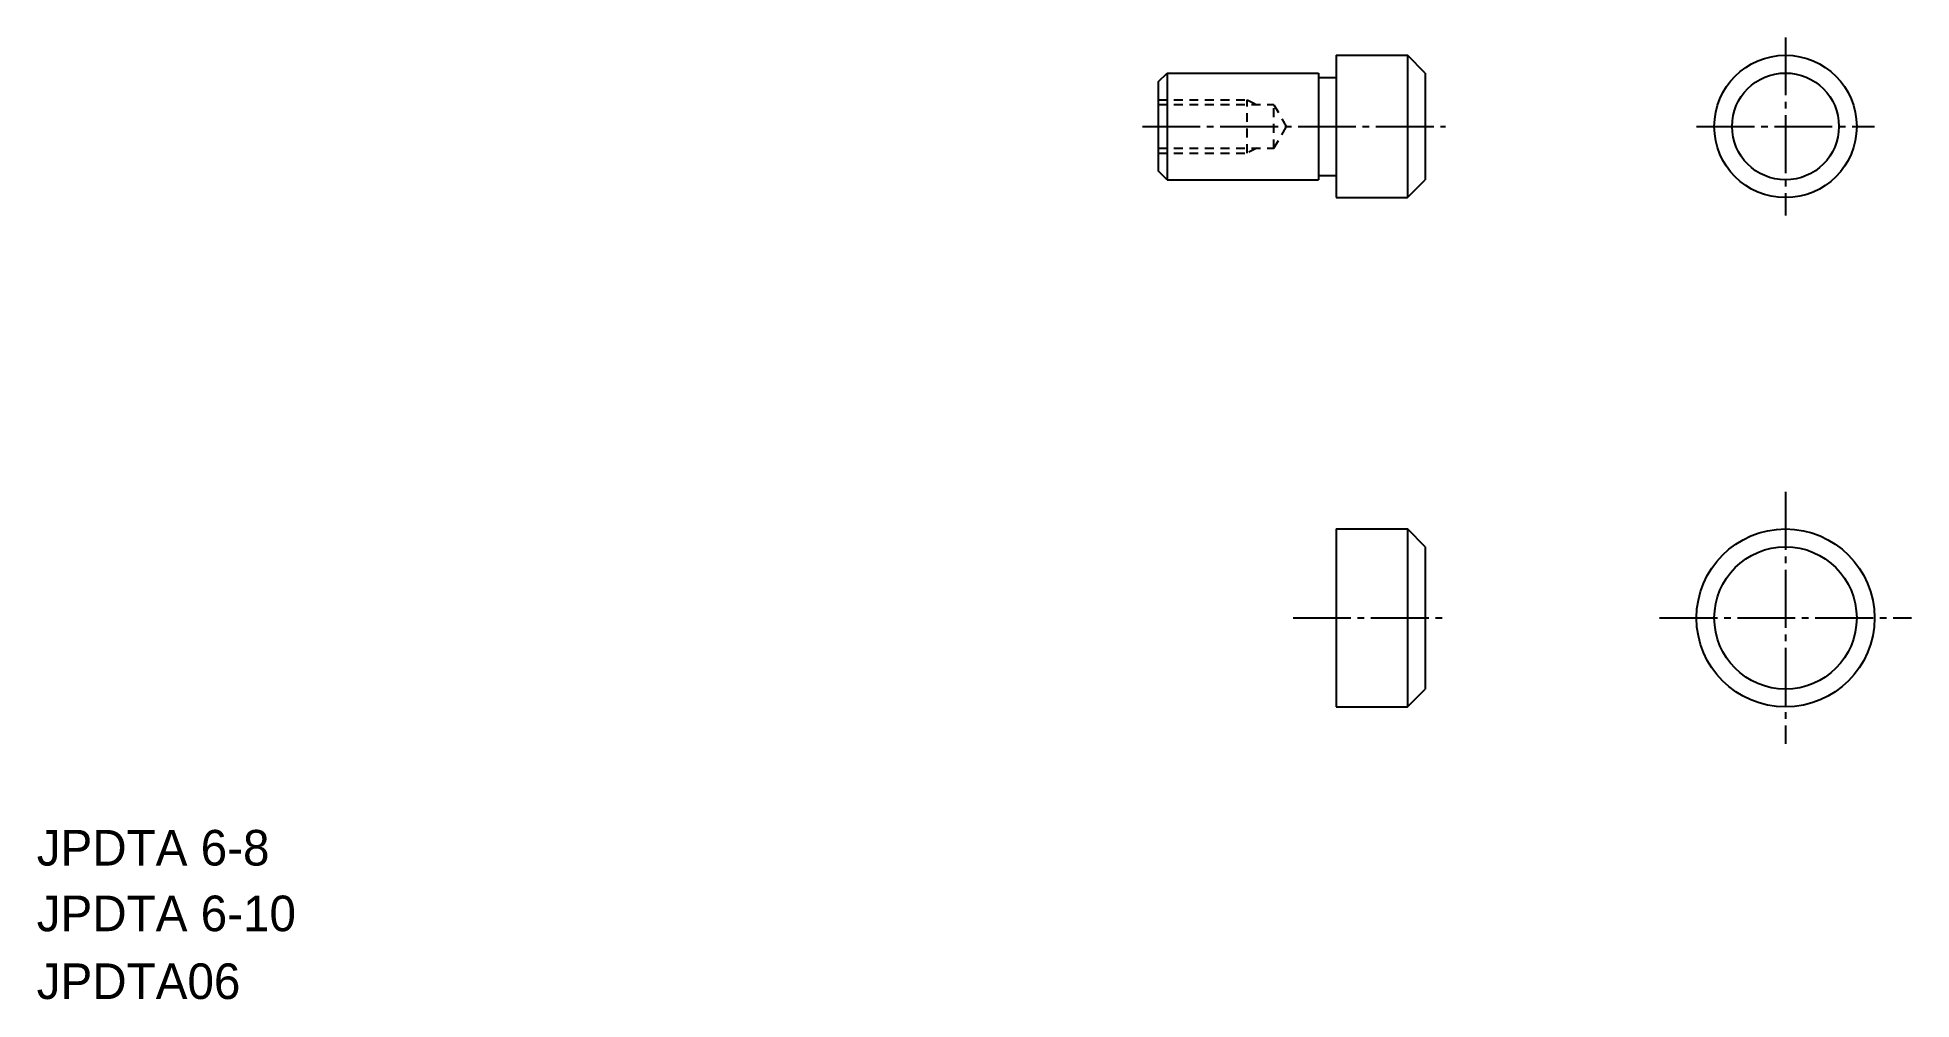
# Model space of a CAD drawing. Extents: x 5 to 110, y 5 to 59.
import ezdxf

# ---------------------------------------------------------------- set-up
doc = ezdxf.new("R2010")
doc.units = 0
doc.header["$LTSCALE"] = 0.25
doc.linetypes.add('CENTER', pattern=[17.5, 13, -1.5, 1.5, -1.5])
doc.linetypes.add('DASHED', pattern=[3.5, 2, -1.5])
doc.layers.get('0').update_dxf_attribs({"linetype": 'CONTINUOUS'})
doc.layers.add('CENTER', color=1, linetype='CENTER')
doc.styles.get("Standard").update_dxf_attribs({"font": 'txt', "height": 1.6})

msp = doc.modelspace()

# ---------------------------------------------------------------- linework, layer by layer
at = {"linetype": 'CONTINUOUS'}
for p, q in [((78.02, 58.03), (78.02, 50.03)), ((78.02, 58.03), (82.02, 58.03)), ((82.02, 58.03), (82.02, 50.03)), ((83.02, 57.03), (82.02, 58.03)), ((68.02, 56.53), (68.52, 57.03)), ((68.52, 57.03), (77.02, 57.03)), ((68.52, 57.03), (68.52, 51.03)), ((77.02, 57.03), (77.02, 51.03)), ((83.02, 57.03), (83.02, 51.03)), ((68.02, 56.53), (68.02, 51.53)), ((77.02, 56.78), (78.02, 56.78)), ((68.52, 51.03), (68.02, 51.53)), ((68.52, 51.03), (77.02, 51.03)), ((77.02, 51.28), (78.02, 51.28)), ((82.02, 50.03), (83.02, 51.03)), ((78.02, 50.03), (82.02, 50.03)), ((78.02, 31.41), (78.02, 21.41)), ((78.02, 31.41), (82.02, 31.41)), ((82.02, 31.41), (82.02, 21.41)), ((83.02, 30.41), (82.02, 31.41)), ((83.02, 30.41), (83.02, 22.41)), ((82.02, 21.41), (83.02, 22.41)), ((78.02, 21.41), (82.02, 21.41))]:
    msp.add_line(p, q, dxfattribs=at)
for p, q in [((78.02, 56.03), (78.02, 56.03)), ((78.02, 54.03), (78.02, 54.03))]:
    msp.add_line(p, q)
at = {"color": 3, "linetype": 'DASHED'}
for p, q in [((68.02, 55.53), (73.02, 55.53)), ((68.02, 55.26), (74.52, 55.26)), ((73.02, 52.53), (73.02, 55.53)), ((73.02, 55.53), (73.56, 55.26)), ((75.23, 54.03), (74.52, 55.26)), ((74.52, 52.8), (74.52, 55.26)), ((74.52, 52.8), (75.23, 54.03)), ((68.02, 52.8), (74.52, 52.8)), ((73.56, 52.8), (73.02, 52.53)), ((68.02, 52.53), (73.02, 52.53))]:
    msp.add_line(p, q, dxfattribs=at)
at = {"linetype": 'CONTINUOUS'}
for centre, radius in [((103.27, 54.03), 4), ((103.27, 54.03), 3), ((103.27, 26.41), 5), ((103.27, 26.41), 4)]:
    msp.add_circle(centre, radius, dxfattribs=at)
at = {"layer": 'CENTER', "color": 1, "linetype": 'CENTER'}
for p, q in [((103.27, 59.03), (103.27, 49.03)), ((67.13, 54.03), (84.17, 54.03)), ((98.27, 54.03), (108.27, 54.03)), ((103.27, 33.49), (103.27, 19.33)), ((75.6, 26.41), (84.17, 26.41)), ((96.19, 26.41), (110.35, 26.41))]:
    msp.add_line(p, q, dxfattribs=at)

# ---------------------------------------------------------------- texts
for s, p in [('JPDTA 6-8', (5, 12.5)), ('JPDTA 6-10', (5, 8.81)), ('JPDTA06', (5, 5))]:
    msp.add_text(s, height=2).set_placement(p)

doc.saveas('drawing.dxf')
